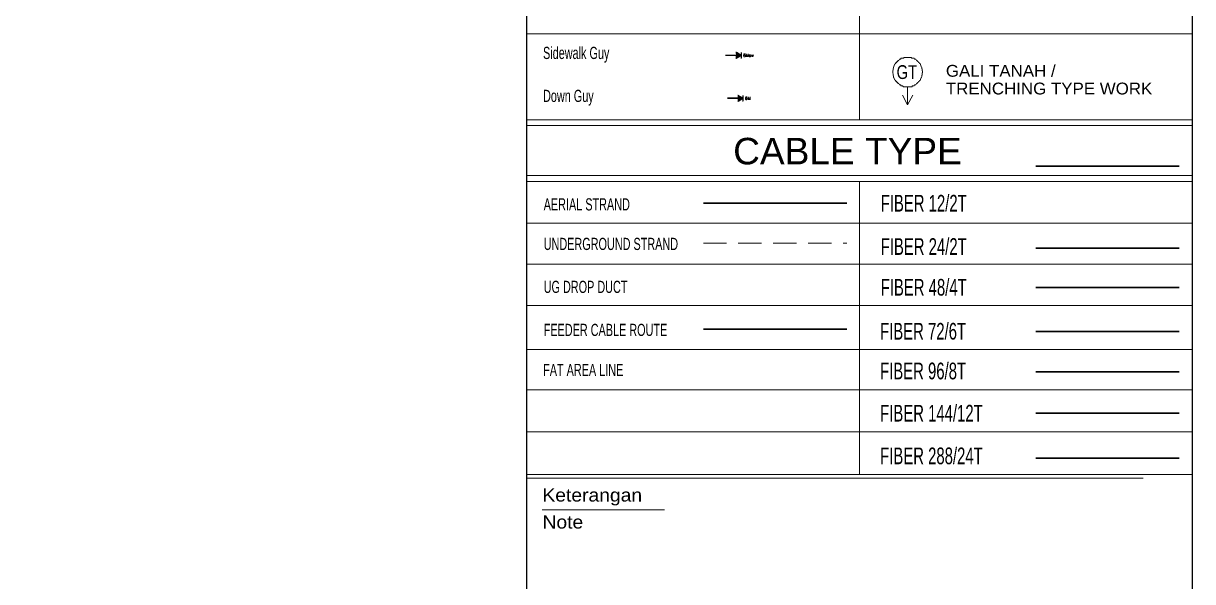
# Model space of a CAD drawing. Header units: metres. Extents: x 3071 to 12757, y 289 to 1488.
# Drawn here: x 12630 to 12757.3, y 1077.9 to 1138.8 of the extents above; entities that cross this region are included whole.
import ezdxf
from ezdxf.enums import TextEntityAlignment as Align

# ---------------------------------------------------------------- set-up
doc = ezdxf.new("R2010")
doc.units = ezdxf.units.M
doc.linetypes.add('DASHED', pattern=[19.05, 12.7, -6.35])
for name, color, linetype in [('Basic Map', 251, 'Continuous'), ('GT', 7, 'Continuous'), ('new down guy', 7, 'Continuous'), ('new sidewalk guy', 7, 'Continuous')]:
    doc.layers.add(name, color=color, linetype=linetype)
for name, color, linetype, lineweight in [('FEEDER', 7, 'Continuous', 53), ('FO 24 CORE', 3, 'Continuous', 30), ('FO 288 CORE', 30, 'Continuous', 50), ('FO 36 CORE.', 210, 'Continuous', 35), ('FO 72 CORE', 34, 'Continuous', 50), ('FO 96 CORE', 1, 'Continuous', 50), ('SLING WIRE', 4, 'Continuous', 30), ('STRAND UG', 172, 'DASHED', 13), ('TITLE BLOCK', 7, 'Continuous', 18), ('ZTE_FO 24 CORE', 3, 'Continuous', 30)]:
    doc.layers.add(name, color=color, linetype=linetype, lineweight=lineweight)
doc.layers.add('FO 144 CORE', color=7, linetype='Continuous', lineweight=50, true_color=0xa0e000)
doc.styles.add('Annotative', font='arial.ttf')
doc.styles.add('MANNO', font='ROMANS', dxfattribs={"height": 1.8})
doc.styles.add('MANTP', font='ROMANS', dxfattribs={"height": 1.4})
doc.styles.add('Title Block v21 - Default$0$Styledgn001', font='dgn001.shx')
doc.styles.add('Title Block v21 - Default$0$Styledgn003', font='dgn003.shx')

# ---------------------------------------------------------------- blocks, each defined once
blk = doc.blocks.new('10MGUY')
h = blk.add_hatch(color=256)
h.dxf.hatch_style = 1
h.paths.add_polyline_path([(-5, 0), (-4.98, 0), (-4.98, 1.31), (-7.17, -0.01), (-7.17, -0.01), (-4.98, -1.31)])
at = {"color": 5}
for p, q in [((-4.97, 1.32), (-7.17, -0.01)), ((-4.98, 1.32), (-7.17, -0.01)), ((-7.16, -1.26), (-7.17, 1.24)), ((-7.17, -1.26), (-7.17, 1.24)), ((-5, 0), (0, 0)), ((-4.98, -1.31), (-4.98, 1.32)), ((-4.97, -1.31), (-4.97, 1.32)), ((-7.17, -0.01), (-4.97, -1.31))]:
    blk.add_line(p, q, dxfattribs=at)
at = {"const_width": 0.5}
for points in [[(0, 0), (-4.98, 0.01), (-4.98, 1.31), (-7.17, -0.01), (-4.98, -1.31), (-5, 0)], [(-7.17, -1.26), (-7.17, 1.6)]]:
    blk.add_lwpolyline(points, dxfattribs=at)
at = {"color": 8, "style": 'MANTP'}
blk.add_attdef('TYPE', text='', height=1.4, rotation=0.0531, dxfattribs=at).set_placement((-8.11, -0.01), align=Align.MIDDLE_RIGHT)
at = {"style": 'MANNO'}
blk.add_attdef('SIZE', text='', height=1.8, rotation=0.0531, dxfattribs=at).set_placement((-2.74, 1.81), align=Align.CENTER)
blk = doc.blocks.new('GT1')
at = {"layer": 'TITLE BLOCK', "color": 7, "linetype": 'Continuous', "lineweight": 0}
for p, q in [((710893.5, 9312491.79), (710893.5, 9312484.06)), ((710893.5, 9312484.06), (710891.27, 9312488.3)), ((710893.5, 9312484.06), (710895.77, 9312488.3))]:
    blk.add_line(p, q, dxfattribs=at)
at = {"layer": 'TITLE BLOCK', "color": 7, "linetype": 'Continuous', "lineweight": 0, "flags": 128}
blk.add_lwpolyline([(710899.85, 9312498.22), (710899.85, 9312498.7), (710899.8, 9312498.7), (710899.76, 9312499.12), (710899.76, 9312499.55), (710899.64, 9312499.55), (710899.59, 9312500.02), (710899.46, 9312500.47), (710899.33, 9312500.47), (710899.17, 9312500.94), (710899.09, 9312501.36), (710898.95, 9312501.36), (710898.82, 9312501.79), (710898.57, 9312501.79), (710898.4, 9312502.26), (710898.22, 9312502.26), (710897.98, 9312502.68), (710897.81, 9312502.68), (710897.51, 9312503.16), (710897.3, 9312503.16), (710897.04, 9312503.63), (710896.76, 9312503.63), (710896.48, 9312503.63), (710896.24, 9312504.07), (710895.94, 9312504.07), (710895.65, 9312504.07), (710895.35, 9312504.07), (710895.02, 9312504.45), (710894.76, 9312504.45), (710894.38, 9312504.45), (710894.11, 9312504.45), (710893.8, 9312504.45), (710893.5, 9312504.45), (710893.18, 9312504.45), (710892.88, 9312504.45), (710892.56, 9312504.45), (710892.24, 9312504.45), (710891.99, 9312504.45), (710891.66, 9312504.07), (710891.32, 9312504.07), (710891.05, 9312504.07), (710890.76, 9312504.07), (710890.47, 9312503.63), (710890.22, 9312503.63), (710889.96, 9312503.63), (710889.72, 9312503.16), (710889.45, 9312503.16), (710889.23, 9312502.68), (710889.03, 9312502.68), (710888.79, 9312502.26), (710888.62, 9312502.26), (710888.37, 9312501.79), (710888.15, 9312501.79), (710888.06, 9312501.36), (710887.91, 9312501.36), (710887.72, 9312500.94), (710887.59, 9312500.47), (710887.51, 9312500.47), (710887.45, 9312500.02), (710887.35, 9312499.55), (710887.26, 9312499.55), (710887.23, 9312499.12), (710887.18, 9312498.7), (710887.18, 9312498.7), (710887.18, 9312498.22), (710887.18, 9312497.79), (710887.18, 9312497.79), (710887.23, 9312497.28), (710887.26, 9312496.83), (710887.35, 9312496.83), (710887.45, 9312496.34), (710887.51, 9312495.9), (710887.59, 9312495.9), (710887.72, 9312495.46), (710887.91, 9312495.01), (710888.06, 9312495.01), (710888.15, 9312494.57), (710888.37, 9312494.57), (710888.62, 9312494.11), (710888.79, 9312494.11), (710889.03, 9312493.63), (710889.23, 9312493.63), (710889.45, 9312493.21), (710889.72, 9312493.21), (710889.96, 9312492.75), (710890.22, 9312492.75), (710890.47, 9312492.75), (710890.76, 9312492.29), (710891.05, 9312492.29), (710891.32, 9312492.29), (710891.66, 9312491.88), (710891.99, 9312491.88), (710892.24, 9312491.88), (710892.56, 9312491.88), (710892.88, 9312491.88), (710893.18, 9312491.88), (710893.5, 9312491.88), (710893.8, 9312491.88), (710894.11, 9312491.88), (710894.38, 9312491.88), (710894.76, 9312491.88), (710895.02, 9312491.88), (710895.35, 9312491.88), (710895.65, 9312492.29), (710895.94, 9312492.29), (710896.24, 9312492.29), (710896.48, 9312492.75), (710896.76, 9312492.75), (710897.04, 9312492.75), (710897.3, 9312493.21), (710897.51, 9312493.21), (710897.81, 9312493.63), (710897.98, 9312493.63), (710898.22, 9312494.11), (710898.4, 9312494.11), (710898.57, 9312494.57), (710898.82, 9312494.57), (710898.95, 9312495.01), (710899.09, 9312495.01), (710899.17, 9312495.46), (710899.33, 9312495.9), (710899.46, 9312495.9), (710899.59, 9312496.34), (710899.64, 9312496.83), (710899.76, 9312496.83), (710899.76, 9312497.28), (710899.8, 9312497.79), (710899.85, 9312497.79), (710899.85, 9312498.22)], dxfattribs=at)
at = {"layer": 'TITLE BLOCK', "color": 7, "linetype": 'Continuous', "lineweight": 0, "style": 'Title Block v21 - Default$0$Styledgn003', "width": 0.799069}
blk.add_text('GT', height=5.929, dxfattribs=at).set_placement((710893.18, 9312495.19), align=Align.CENTER)

msp = doc.modelspace()

# ---------------------------------------------------------------- linework, layer by layer
msp.add_line((12757.32, 897.85), (12757.32, 1258.05))
at = {"layer": 'Basic Map', "linetype": 'Continuous'}
msp.add_lwpolyline([(12247.95, 898.51), (12684.82, 898.51), (12684.82, 1258.05), (12247.95, 1258.05)], close=True, dxfattribs=at)
at = {"layer": 'FEEDER', "lineweight": 30, "ltscale": 70}
msp.add_line((12704.03, 1105.45), (12719.65, 1105.45), dxfattribs=at)
at = {"layer": 'FO 144 CORE', "lineweight": 30, "ltscale": 70}
msp.add_line((12740.24, 1096.31), (12755.87, 1096.31), dxfattribs=at)
at = {"layer": 'FO 24 CORE', "lineweight": 30, "ltscale": 70}
msp.add_line((12740.24, 1123.19), (12755.87, 1123.19), dxfattribs=at)
at = {"layer": 'FO 288 CORE', "lineweight": 30, "ltscale": 70}
msp.add_line((12740.24, 1091.39), (12755.87, 1091.39), dxfattribs=at)
at = {"layer": 'FO 36 CORE.', "lineweight": 30, "ltscale": 70}
msp.add_line((12740.24, 1110), (12755.87, 1110), dxfattribs=at)
at = {"layer": 'FO 72 CORE', "lineweight": 30, "ltscale": 70}
msp.add_line((12740.24, 1105.19), (12755.87, 1105.19), dxfattribs=at)
at = {"layer": 'FO 96 CORE', "lineweight": 30, "ltscale": 70}
msp.add_line((12740.24, 1100.81), (12755.87, 1100.81), dxfattribs=at)
at = {"layer": 'SLING WIRE', "ltscale": 70}
msp.add_line((12704.03, 1119.16), (12719.65, 1119.16), dxfattribs=at)
at = {"layer": 'STRAND UG', "color": 5, "ltscale": 0.2}
msp.add_line((12704.03, 1114.82), (12719.65, 1114.82), dxfattribs=at)
at = {"layer": 'TITLE BLOCK'}
for p, q in [((12684.82, 897.82), (12684.82, 1258.05)), ((12751.94, 1089.22), (12684.85, 1089.22))]:
    msp.add_line(p, q, dxfattribs=at)
at = {"layer": 'TITLE BLOCK', "color": 7, "linetype": 'Continuous', "lineweight": 0}
for p, q in [((12721.04, 1245.69), (12721.04, 1128.26)), ((12757.33, 1137.62), (12684.82, 1137.62)), ((12757.32, 1128.26), (12684.82, 1128.26)), ((12757.32, 1127.65), (12684.82, 1127.65)), ((12684.82, 1122.18), (12757.32, 1122.18)), ((12684.82, 1121.52), (12757.32, 1121.52)), ((12721.04, 1121.52), (12721.04, 1089.61)), ((12684.82, 1117.01), (12757.32, 1117.01)), ((12684.82, 1112.51), (12757.32, 1112.51)), ((12684.82, 1108.01), (12757.32, 1108.01)), ((12684.82, 1103.23), (12757.32, 1103.23)), ((12684.82, 1098.85), (12757.32, 1098.85)), ((12684.82, 1094.27), (12757.32, 1094.27)), ((12684.82, 1089.61), (12757.32, 1089.61)), ((12686.48, 1085.77), (12699.81, 1085.77))]:
    msp.add_line(p, q, dxfattribs=at)
at = {"layer": 'ZTE_FO 24 CORE', "lineweight": 30, "ltscale": 70}
msp.add_line((12740.24, 1114.28), (12755.87, 1114.28), dxfattribs=at)

# ---------------------------------------------------------------- block references
at = {"layer": 'GT', "color": 2, "xscale": 0.2540594366855473, "yscale": 0.2540594366855473, "zscale": 0.2540594366855473}
msp.add_blockref('GT1', (-167882.92, -2364794.58), dxfattribs=at)
at = {"layer": 'new down guy'}
ref = msp.add_blockref('10MGUY', (12706.66, 1130.6), dxfattribs=dict(at, xscale=0.2341411769897019, yscale=0.2341411769897019, zscale=0.2341411769897019, rotation=179.9468522020179))
ref.add_attrib('TYPE', '6M', dxfattribs={"layer": '0', "color": 8, "height": 0.328, "rotation": 180, "style": 'MANTP', "text_generation_flag": 6}).set_placement((12708.56, 1130.6), align=Align.MIDDLE_LEFT)
at = {"layer": 'new sidewalk guy'}
ref = msp.add_blockref('10MGUY', (12706.46, 1135.28), dxfattribs=dict(at, xscale=0.2341411769897019, yscale=0.2341411769897019, zscale=0.2341411769897019, rotation=179.9468522020179))
ref.add_attrib('TYPE', '6Msw', dxfattribs={"layer": '0', "color": 8, "height": 0.328, "rotation": 180, "style": 'MANTP', "text_generation_flag": 6}).set_placement((12708.36, 1135.28), align=Align.MIDDLE_LEFT)

# ---------------------------------------------------------------- texts
at = {"layer": 'TITLE BLOCK', "color": 7, "linetype": 'Continuous', "lineweight": 0, "style": 'Title Block v21 - Default$0$Styledgn001'}
for s, height, width, p in [('Sidewalk Guy ', 1.3266, 0.666054, (12686.57, 1134.88)), ('GALI TANAH /', 1.2883, 1.06772, (12730.45, 1132.95)), ('TRENCHING TYPE WORK', 1.2883, 1.06772, (12730.45, 1131.02)), ('Down Guy ', 1.327, 0.666054, (12686.57, 1130.2)), ('AERIAL STRAND', 1.3266, 0.666054, (12686.64, 1118.38)), ('FIBER 12/2T', 1.8197, 0.666073, (12723.35, 1118.26)), ('UNDERGROUND STRAND', 1.3266, 0.666054, (12686.64, 1114.07)), ('FIBER 24/2T', 1.8197, 0.666073, (12723.35, 1113.54)), ('UG DROP DUCT', 1.3266, 0.666054, (12686.64, 1109.39)), ('FIBER 48/4T', 1.8197, 0.666073, (12723.35, 1109.1)), ('FEEDER CABLE ROUTE', 1.3266, 0.666054, (12686.64, 1104.7)), ('FIBER 72/6T', 1.8197, 0.666073, (12723.28, 1104.31)), ('FIBER 96/8T', 1.8197, 0.666073, (12723.28, 1099.98)), ('FAT AREA LINE', 1.3266, 0.666054, (12686.58, 1100.34)), ('FIBER 144/12T', 1.8197, 0.666073, (12723.29, 1095.38)), ('FIBER 288/24T', 1.8197, 0.666073, (12723.29, 1090.73)), ('Keterangan', 1.424, 1.102902, (12686.5, 1086.66)), ('Note', 1.424, 1.102902, (12686.51, 1083.72))]:
    msp.add_text(s, height=height, dxfattribs=dict(at, width=width)).set_placement(p)
at = {"layer": 'TITLE BLOCK', "style": 'Annotative'}
msp.add_text('CABLE TYPE', height=2.89, rotation=0.0009, dxfattribs=at).set_placement((12707.28, 1126.29), align=Align.TOP_LEFT)

doc.saveas('drawing.dxf')
